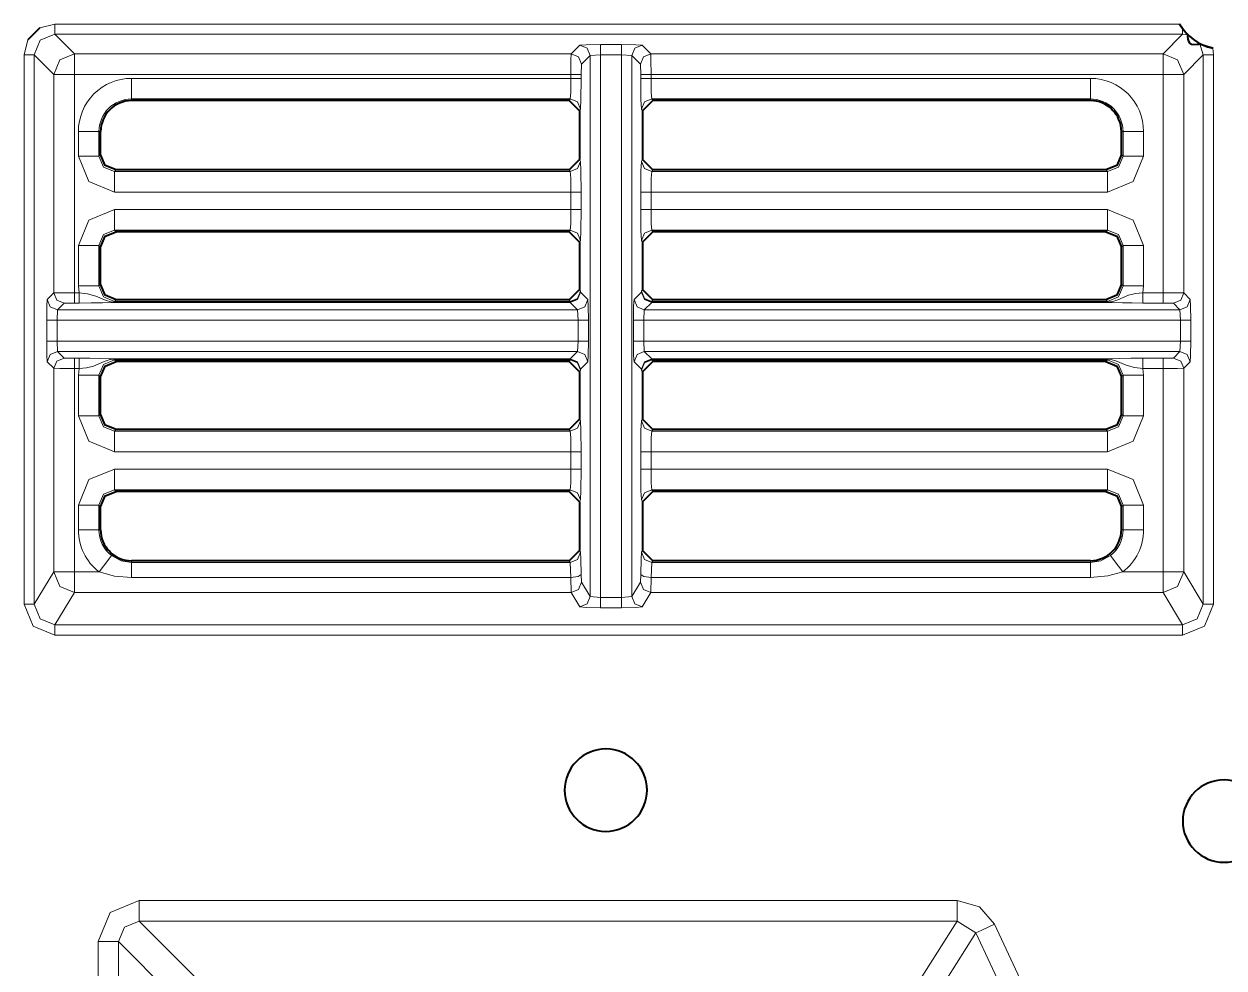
# Model space of a CAD drawing. Header units: millimetres. Extents: x 0 to 2941, y -405 to 1422.
# Drawn here: x 990.8 to 1049.1, y 407.6 to 453.4 of the extents above; entities that cross this region are included whole.
import ezdxf

# ---------------------------------------------------------------- set-up
doc = ezdxf.new("R2010")
doc.units = ezdxf.units.MM
doc.layers.add('FINE', color=9, linetype='Continuous')
doc.layers.add('OUTLINE', color=7, linetype='Continuous')

msp = doc.modelspace()

# ---------------------------------------------------------------- linework, layer by layer
at = {"layer": 'FINE', "lineweight": 9}
for p, q in [((991.018, 452.605), (990.83, 451.878)), ((1047.054, 452.877), (1046.11, 451.933)), ((1047.054, 452.877), (1047.309, 452.844)), ((1017.384, 451.933), (993.273, 451.933)), ((1017.804, 452.354), (1017.384, 451.933)), ((1019.83, 452.379), (1018.804, 452.379)), ((1021.249, 451.933), (1020.829, 452.354)), ((1046.11, 451.933), (1021.249, 451.933)), ((1047.896, 452.417), (1048.054, 451.878)), ((990.83, 451.878), (990.83, 425.213)), ((991.33, 451.878), (992.273, 450.934)), ((1017.871, 450.934), (1017.884, 451.434)), ((1017.884, 451.434), (1018.304, 451.854)), ((1018.304, 451.854), (1018.804, 451.879)), ((1018.304, 451.854), (1018.304, 425.586)), ((1018.804, 425.544), (1018.804, 451.879)), ((1018.804, 451.879), (1019.83, 451.879)), ((1019.83, 451.879), (1019.83, 425.544)), ((1019.83, 451.879), (1020.329, 451.854)), ((1020.329, 451.854), (1020.749, 451.434)), ((1020.329, 425.586), (1020.329, 451.854)), ((1020.749, 451.434), (1020.762, 450.934)), ((1047.11, 450.934), (1048.054, 451.878)), ((992.273, 450.934), (992.273, 440.321)), ((993.273, 450.934), (1017.371, 450.934)), ((993.273, 440.334), (993.273, 450.934)), ((1017.371, 450.934), (1017.371, 450.739)), ((1017.871, 450.739), (1017.871, 450.934)), ((1020.762, 450.934), (1020.762, 450.739)), ((1021.262, 450.739), (1021.262, 450.934)), ((1047.11, 440.321), (1047.11, 450.934)), ((1017.371, 450.739), (996.049, 450.739)), ((1042.584, 450.739), (1021.262, 450.739)), ((1021.299, 449.74), (1042.584, 449.74)), ((1021.34, 449.659), (1021.299, 449.74)), ((1042.584, 449.74), (1042.584, 449.659)), ((1020.799, 449.241), (1020.84, 449.158)), ((993.469, 448.158), (993.469, 446.961)), ((1044.085, 448.158), (1044.166, 448.158)), ((1044.166, 448.158), (1044.166, 446.961)), ((1045.165, 446.961), (1045.165, 448.158)), ((1017.834, 446.711), (1017.793, 446.793)), ((1020.84, 446.793), (1020.799, 446.711)), ((1044.166, 446.961), (1044.085, 447.042)), ((995.216, 446.212), (995.298, 446.294)), ((1017.334, 446.212), (995.216, 446.212)), ((1017.293, 446.294), (1017.334, 446.212)), ((1021.299, 446.212), (1021.34, 446.294)), ((1043.417, 446.212), (1021.299, 446.212)), ((1043.336, 446.294), (1043.417, 446.212)), ((995.216, 445.213), (1017.371, 445.213)), ((1017.871, 444.373), (1017.871, 445.213)), ((1020.762, 445.213), (1020.762, 444.373)), ((1021.262, 445.213), (1043.417, 445.213)), ((1021.262, 444.373), (1021.262, 445.213)), ((1043.417, 444.373), (1021.262, 444.373)), ((995.216, 443.375), (1017.334, 443.375)), ((995.298, 443.294), (995.216, 443.375)), ((1017.334, 443.375), (1017.293, 443.294)), ((1021.299, 443.375), (1043.417, 443.375)), ((1021.34, 443.294), (1021.299, 443.375)), ((1043.417, 443.375), (1043.336, 443.294)), ((993.469, 442.626), (993.469, 440.661)), ((994.467, 442.626), (994.549, 442.544)), ((994.467, 440.661), (994.467, 442.626)), ((1017.793, 442.793), (1017.834, 442.875)), ((1020.799, 442.875), (1020.84, 442.793)), ((1044.085, 442.544), (1044.166, 442.626)), ((1045.165, 440.661), (1045.165, 442.626)), ((992.273, 440.321), (991.958, 440.006)), ((993.499, 440.334), (993.273, 440.334)), ((993.469, 440.661), (993.499, 440.334)), ((994.549, 440.742), (994.467, 440.661)), ((1017.834, 440.411), (1017.793, 440.493)), ((1017.842, 440.363), (1017.834, 440.411)), ((1018.199, 440.006), (1017.842, 440.363)), ((1020.799, 440.411), (1020.791, 440.363)), ((1020.84, 440.493), (1020.799, 440.411)), ((1045.134, 440.334), (1045.165, 440.661)), ((1046.11, 440.334), (1045.134, 440.334)), ((1047.425, 440.006), (1047.11, 440.321)), ((992.458, 439.506), (992.773, 439.822)), ((992.773, 439.822), (993.273, 439.834)), ((993.273, 439.834), (993.499, 439.834)), ((995.216, 439.912), (995.298, 439.993)), ((1017.334, 439.912), (995.216, 439.912)), ((1017.342, 439.88), (995.216, 439.88)), ((995.216, 439.863), (1017.342, 439.863)), ((1017.293, 439.993), (1017.334, 439.912)), ((1017.334, 439.912), (1017.342, 439.88)), ((1017.342, 439.863), (1017.699, 439.506)), ((1020.934, 439.506), (1021.291, 439.863)), ((1021.291, 439.88), (1021.299, 439.912)), ((1043.417, 439.88), (1021.291, 439.88)), ((1021.291, 439.863), (1043.417, 439.863)), ((1021.299, 439.912), (1021.34, 439.993)), ((1043.417, 439.912), (1021.299, 439.912)), ((1043.336, 439.993), (1043.417, 439.912)), ((1045.134, 439.834), (1046.11, 439.834)), ((1046.11, 439.834), (1046.61, 439.822)), ((1046.61, 439.822), (1046.926, 439.506)), ((992.432, 439.006), (992.458, 439.506)), ((1017.699, 439.506), (992.458, 439.506)), ((1020.908, 439.006), (1020.934, 439.506)), ((1046.926, 439.506), (1020.934, 439.506)), ((1046.926, 439.506), (1046.951, 439.006)), ((991.933, 439.006), (991.933, 437.981)), ((992.432, 439.006), (1017.725, 439.006)), ((992.432, 437.981), (992.432, 439.006)), ((1020.409, 439.006), (1020.409, 437.981)), ((1020.908, 439.006), (1046.951, 439.006)), ((1020.908, 437.981), (1020.908, 439.006)), ((1017.725, 437.981), (992.432, 437.981)), ((992.458, 437.481), (992.432, 437.981)), ((1017.725, 437.981), (1017.699, 437.481)), ((1020.934, 437.481), (1020.908, 437.981)), ((1046.951, 437.981), (1046.926, 437.481)), ((992.458, 437.481), (1017.699, 437.481)), ((992.773, 437.166), (992.458, 437.481)), ((1021.291, 437.124), (1020.934, 437.481)), ((993.273, 437.153), (992.773, 437.166)), ((993.499, 437.153), (993.273, 437.153)), ((1017.342, 437.107), (1017.334, 437.075)), ((1017.842, 436.624), (1018.199, 436.981)), ((1020.434, 436.981), (1020.791, 436.624)), ((1043.417, 437.124), (1021.291, 437.124)), ((1021.291, 437.107), (1043.417, 437.107)), ((1021.299, 437.075), (1021.291, 437.107)), ((1021.34, 436.993), (1021.299, 437.075)), ((1046.11, 437.153), (1045.134, 437.153)), ((1047.11, 436.666), (1047.425, 436.981)), ((1017.793, 436.493), (1017.834, 436.575)), ((1017.834, 436.575), (1017.842, 436.624)), ((1020.791, 436.624), (1020.799, 436.575)), ((1020.799, 436.575), (1020.84, 436.493)), ((1044.085, 436.244), (1044.166, 436.326)), ((1044.166, 436.326), (1044.166, 434.361)), ((1045.165, 436.326), (1045.134, 436.653)), ((1045.165, 434.361), (1045.165, 436.326)), ((1047.11, 426.786), (1047.11, 436.666)), ((1017.834, 434.111), (1017.793, 434.193)), ((1020.84, 434.193), (1020.799, 434.111)), ((1044.166, 434.361), (1044.085, 434.442)), ((995.216, 433.612), (995.298, 433.693)), ((1021.299, 433.612), (1021.34, 433.693)), ((995.216, 432.613), (1017.371, 432.613)), ((1017.371, 432.613), (1017.371, 431.773)), ((1017.871, 431.773), (1017.871, 432.613)), ((1020.762, 432.613), (1020.762, 431.773)), ((1017.371, 431.773), (995.216, 431.773)), ((1043.417, 431.773), (1021.262, 431.773)), ((995.216, 430.775), (1017.334, 430.775)), ((995.298, 430.693), (995.216, 430.775)), ((1017.334, 430.775), (1017.293, 430.693)), ((1043.417, 430.775), (1043.336, 430.693)), ((993.469, 430.026), (993.469, 428.828)), ((994.467, 430.026), (994.549, 429.944)), ((1017.793, 430.193), (1017.834, 430.275)), ((1020.799, 430.275), (1020.84, 430.193)), ((1045.165, 428.828), (1045.165, 430.026)), ((1017.836, 427.742), (1017.793, 427.828)), ((1020.84, 427.828), (1020.797, 427.742)), ((996.049, 427.242), (996.049, 427.328)), ((1017.336, 427.242), (1017.372, 426.515)), ((1021.261, 426.515), (1021.297, 427.242)), ((1021.297, 427.242), (1021.34, 427.328)), ((1042.584, 427.242), (1021.297, 427.242)), ((1042.584, 427.328), (1042.584, 427.242)), ((996.049, 426.515), (1017.372, 426.515)), ((1017.372, 426.515), (1017.384, 425.787)), ((1017.884, 426.287), (1017.872, 426.651)), ((1020.761, 426.651), (1020.75, 426.287)), ((1021.249, 425.787), (1021.261, 426.515)), ((1021.261, 426.515), (1042.584, 426.515)), ((1046.11, 426.786), (1044.162, 426.786)), ((992.328, 424.213), (993.273, 425.787)), ((993.273, 425.787), (1017.384, 425.787)), ((1017.384, 425.787), (1017.804, 425.087)), ((1018.304, 425.586), (1017.884, 426.287)), ((1020.75, 426.287), (1020.329, 425.586)), ((1020.829, 425.087), (1021.249, 425.787)), ((1018.804, 425.544), (1018.304, 425.586)), ((1019.83, 425.544), (1018.804, 425.544)), ((1020.329, 425.586), (1019.83, 425.544)), ((1018.804, 425.044), (1019.83, 425.044)), ((1047.055, 424.213), (992.328, 424.213)), ((992.328, 423.713), (1047.055, 423.713)), ((1018.59, 387.665), (996.418, 409.837)), ((996.418, 409.837), (1036.125, 409.837)), ((1036.125, 409.837), (1022, 387.665)), ((1036.125, 409.837), (1037.03, 409.26)), ((1042.553, 399.779), (1037.935, 409.682)), ((994.422, 408.838), (994.422, 403.834)), ((995.42, 408.838), (1017.592, 386.667)), ((995.42, 403.834), (995.42, 408.838)), ((1022.905, 387.089), (1037.03, 409.26)), ((1037.03, 409.26), (1041.648, 399.357))]:
    msp.add_line(p, q, dxfattribs=at)
for points in [[(1046.909, 453.377), (992.329, 453.377), (991.602, 453.189)], [(992.329, 452.877), (992.329, 453.028), (992.329, 453.377)], [(1047.054, 452.877), (1047.054, 452.956), (1047.054, 453.155)], [(991.33, 451.878), (991.622, 452.585), (992.329, 452.877)], [(993.273, 451.933), (992.329, 452.877), (1047.054, 452.877)], [(993.273, 451.933), (992.566, 451.641), (992.273, 450.934)], [(993.273, 451.933), (993.273, 451.632), (993.273, 450.934)], [(1017.384, 451.933), (1017.375, 451.632), (1017.371, 450.934)], [(1017.884, 451.434), (1017.737, 451.787), (1017.384, 451.933)], [(1018.804, 452.379), (1018.106, 452.372), (1017.804, 452.354)], [(1018.304, 451.854), (1018.157, 452.207), (1017.804, 452.354)], [(1018.804, 451.879), (1018.804, 452.228), (1018.804, 452.379)], [(1019.83, 451.879), (1019.83, 452.228), (1019.83, 452.379)], [(1020.829, 452.354), (1020.527, 452.372), (1019.83, 452.379)], [(1020.329, 451.854), (1020.476, 452.207), (1020.829, 452.354)], [(1020.749, 451.434), (1020.896, 451.787), (1021.249, 451.933)], [(1021.262, 450.934), (1021.258, 451.632), (1021.249, 451.933)], [(1047.11, 450.934), (1046.817, 451.641), (1046.11, 451.933)], [(1046.11, 450.934), (1046.11, 451.632), (1046.11, 451.933)], [(1048.554, 425.213), (1048.554, 451.878), (1048.518, 452.201)], [(991.33, 451.878), (991.179, 451.878), (990.83, 451.878)], [(992.273, 426.786), (991.33, 425.213), (991.33, 451.878)], [(1048.054, 451.878), (1048.054, 425.213), (1047.11, 426.786)], [(1048.554, 451.878), (1048.205, 451.878), (1048.054, 451.878)], [(992.273, 450.934), (992.575, 450.934), (993.273, 450.934)], [(1017.871, 450.934), (1017.72, 450.934), (1017.371, 450.934)], [(1020.762, 450.934), (1020.913, 450.934), (1021.262, 450.934)], [(1021.262, 450.934), (1046.11, 450.934), (1046.11, 440.334)], [(1046.11, 450.934), (1046.808, 450.934), (1047.11, 450.934)], [(996.049, 449.74), (996.049, 450.05), (996.049, 450.739)], [(1017.371, 450.739), (1017.36, 450.05), (1017.334, 449.74)], [(1017.871, 450.739), (1017.72, 450.739), (1017.371, 450.739)], [(1017.793, 449.158), (1017.834, 449.241), (1017.86, 449.706), (1017.871, 450.739)], [(1021.262, 450.739), (1020.913, 450.739), (1020.762, 450.739)], [(1020.762, 450.739), (1020.773, 449.706), (1020.799, 449.241)], [(1021.299, 449.74), (1021.273, 450.05), (1021.262, 450.739)], [(1042.584, 449.74), (1042.584, 450.05), (1042.584, 450.739)], [(996.049, 449.659), (996.049, 449.74), (1017.334, 449.74), (1017.293, 449.659)], [(1017.834, 449.241), (1017.687, 449.593), (1017.334, 449.74)], [(1021.299, 449.74), (1020.946, 449.593), (1020.799, 449.241)], [(993.469, 448.158), (994.157, 448.158), (994.467, 448.158)], [(994.549, 447.042), (994.467, 446.961), (994.467, 448.158), (994.549, 448.158)], [(1044.166, 448.158), (1044.476, 448.158), (1045.165, 448.158)], [(993.469, 446.961), (994.157, 446.961), (994.467, 446.961)], [(993.469, 446.961), (993.98, 445.725), (995.216, 445.213)], [(995.216, 446.212), (994.685, 446.43), (994.467, 446.961)], [(1017.334, 446.212), (1017.687, 446.358), (1017.834, 446.711)], [(1017.871, 445.213), (1017.86, 446.246), (1017.834, 446.711)], [(1020.799, 446.711), (1020.773, 446.246), (1020.762, 445.213)], [(1020.799, 446.711), (1020.946, 446.358), (1021.299, 446.212)], [(1044.166, 446.961), (1043.948, 446.43), (1043.417, 446.212)], [(1043.417, 445.213), (1044.653, 445.725), (1045.165, 446.961)], [(1044.166, 446.961), (1044.476, 446.961), (1045.165, 446.961)], [(995.216, 445.213), (995.216, 445.902), (995.216, 446.212)], [(1017.334, 446.212), (1017.36, 445.902), (1017.371, 445.213)], [(1021.262, 445.213), (1021.273, 445.902), (1021.299, 446.212)], [(1043.417, 445.213), (1043.417, 445.902), (1043.417, 446.212)], [(1017.371, 445.213), (1017.371, 444.373), (995.216, 444.373)], [(1017.371, 445.213), (1017.72, 445.213), (1017.871, 445.213)], [(1020.762, 445.213), (1020.913, 445.213), (1021.262, 445.213)], [(995.216, 444.373), (993.98, 443.862), (993.469, 442.626)], [(995.216, 443.375), (995.216, 443.685), (995.216, 444.373)], [(1017.371, 444.373), (1017.36, 443.685), (1017.334, 443.375)], [(1017.371, 444.373), (1017.72, 444.373), (1017.871, 444.373)], [(1017.834, 442.875), (1017.86, 443.341), (1017.871, 444.373)], [(1020.762, 444.373), (1020.913, 444.373), (1021.262, 444.373)], [(1020.762, 444.373), (1020.773, 443.341), (1020.799, 442.875)], [(1021.299, 443.375), (1021.273, 443.685), (1021.262, 444.373)], [(1043.417, 443.375), (1043.417, 443.685), (1043.417, 444.373)], [(1045.165, 442.626), (1044.653, 443.862), (1043.417, 444.373)], [(994.467, 442.626), (994.685, 443.157), (995.216, 443.375)], [(1017.334, 443.375), (1017.687, 443.228), (1017.834, 442.875)], [(1020.799, 442.875), (1020.946, 443.228), (1021.299, 443.375)], [(1043.417, 443.375), (1043.948, 443.157), (1044.166, 442.626)], [(993.469, 442.626), (994.157, 442.626), (994.467, 442.626)], [(1044.166, 442.626), (1044.166, 440.661), (1044.085, 440.742)], [(1044.166, 442.626), (1044.476, 442.626), (1045.165, 442.626)], [(993.273, 440.334), (992.575, 440.33), (992.273, 440.321)], [(992.273, 440.321), (992.42, 439.968), (992.773, 439.822)], [(993.273, 440.334), (993.273, 439.985), (993.273, 439.834)], [(993.469, 440.661), (994.157, 440.661), (994.467, 440.661)], [(993.499, 440.334), (993.499, 439.985), (993.499, 439.834)], [(995.216, 439.88), (995.146, 439.882), (995.059, 439.891), (994.819, 439.951), (994.32, 440.173), (993.906, 440.284), (993.499, 440.334)], [(995.216, 439.88), (995.216, 439.901), (995.216, 439.912), (994.685, 440.13), (994.467, 440.661)], [(1017.834, 440.411), (1017.687, 440.058), (1017.334, 439.912)], [(1017.842, 440.363), (1017.695, 440.01), (1017.342, 439.863)], [(1017.842, 440.363), (1017.694, 440.023), (1017.342, 439.88)], [(1020.791, 440.363), (1020.434, 440.006), (1020.416, 439.704), (1020.409, 439.006)], [(1021.291, 439.863), (1020.938, 440.01), (1020.791, 440.363)], [(1021.291, 439.88), (1020.939, 440.023), (1020.791, 440.363)], [(1021.299, 439.912), (1020.946, 440.058), (1020.799, 440.411)], [(1044.166, 440.661), (1043.948, 440.13), (1043.417, 439.912)], [(1045.134, 440.334), (1044.77, 440.291), (1044.427, 440.213), (1043.909, 439.988), (1043.772, 439.937), (1043.666, 439.908), (1043.52, 439.885), (1043.45, 439.88), (1043.417, 439.88)], [(1044.166, 440.661), (1044.476, 440.661), (1045.165, 440.661)], [(1045.134, 439.834), (1045.134, 439.985), (1045.134, 440.334)], [(1046.11, 439.834), (1046.11, 439.985), (1046.11, 440.334)], [(1047.11, 440.321), (1046.808, 440.33), (1046.11, 440.334)], [(1046.61, 439.822), (1046.964, 439.968), (1047.11, 440.321)], [(991.958, 440.006), (991.94, 439.704), (991.933, 439.006)], [(991.958, 440.006), (992.105, 439.653), (992.458, 439.506)], [(993.499, 439.834), (994.091, 439.837), (994.639, 439.847), (995.047, 439.859), (995.155, 439.863), (995.189, 439.863), (995.216, 439.863)], [(995.216, 439.88), (995.216, 439.868), (995.216, 439.863)], [(1017.342, 439.88), (1017.342, 439.868), (1017.342, 439.863)], [(1018.199, 440.006), (1018.052, 439.653), (1017.699, 439.506)], [(1018.225, 437.981), (1018.225, 439.006), (1018.217, 439.704), (1018.199, 440.006)], [(1020.934, 439.506), (1020.581, 439.653), (1020.434, 440.006)], [(1021.291, 439.863), (1021.291, 439.868), (1021.291, 439.88)], [(1043.417, 439.88), (1043.417, 439.901), (1043.417, 439.912)], [(1043.417, 439.863), (1043.417, 439.868), (1043.417, 439.88)], [(1043.417, 439.863), (1043.43, 439.863), (1043.457, 439.863), (1043.516, 439.862), (1043.565, 439.86), (1043.64, 439.858), (1044.133, 439.843), (1044.604, 439.837), (1045.134, 439.834)], [(1046.926, 439.506), (1047.279, 439.653), (1047.425, 440.006)], [(1047.451, 437.981), (1047.451, 439.006), (1047.444, 439.704), (1047.425, 440.006)], [(1017.699, 439.506), (1017.725, 439.006), (1017.725, 437.981)], [(991.933, 439.006), (992.083, 439.006), (992.432, 439.006)], [(1018.225, 439.006), (1018.074, 439.006), (1017.725, 439.006)], [(1020.908, 439.006), (1020.559, 439.006), (1020.409, 439.006)], [(1046.951, 439.006), (1046.951, 437.981), (1020.908, 437.981)], [(1046.951, 439.006), (1047.3, 439.006), (1047.451, 439.006)], [(991.933, 437.981), (992.083, 437.981), (992.432, 437.981)], [(991.933, 437.981), (991.94, 437.283), (991.958, 436.981)], [(1018.225, 437.981), (1018.074, 437.981), (1017.725, 437.981)], [(1018.199, 436.981), (1018.217, 437.283), (1018.225, 437.981)], [(1020.908, 437.981), (1020.559, 437.981), (1020.409, 437.981)], [(1020.409, 437.981), (1020.416, 437.283), (1020.434, 436.981)], [(1046.951, 437.981), (1047.3, 437.981), (1047.451, 437.981)], [(1047.425, 436.981), (1047.444, 437.283), (1047.451, 437.981)], [(991.958, 436.981), (992.105, 437.334), (992.458, 437.481)], [(1017.699, 437.481), (1017.342, 437.124), (995.216, 437.124)], [(1018.199, 436.981), (1018.052, 437.334), (1017.699, 437.481)], [(1020.934, 437.481), (1020.581, 437.334), (1020.434, 436.981)], [(1020.934, 437.481), (1046.926, 437.481), (1046.61, 437.166), (1046.11, 437.153)], [(1046.926, 437.481), (1047.279, 437.334), (1047.425, 436.981)], [(991.958, 436.981), (992.273, 436.666), (992.273, 426.786)], [(992.273, 436.666), (992.42, 437.019), (992.773, 437.166)], [(993.273, 436.653), (993.273, 437.002), (993.273, 437.153)], [(993.499, 436.653), (993.499, 437.002), (993.499, 437.153)], [(995.216, 437.124), (995.203, 437.124), (995.176, 437.124), (995.117, 437.125), (995.068, 437.127), (994.994, 437.129), (994.5, 437.143), (994.029, 437.15), (993.499, 437.153)], [(993.499, 436.653), (993.863, 436.696), (994.206, 436.774), (994.724, 436.998), (994.861, 437.05), (994.968, 437.079), (995.113, 437.102), (995.183, 437.106), (995.216, 437.107), (1017.342, 437.107)], [(994.467, 436.326), (994.685, 436.857), (995.216, 437.075)], [(995.216, 437.107), (995.216, 437.119), (995.216, 437.124)], [(995.216, 437.075), (995.216, 437.085), (995.216, 437.107)], [(995.298, 436.993), (995.216, 437.075), (1017.334, 437.075), (1017.293, 436.993)], [(1017.834, 436.575), (1017.687, 436.928), (1017.334, 437.075)], [(1017.842, 436.624), (1017.695, 436.977), (1017.342, 437.124)], [(1017.342, 437.124), (1017.342, 437.119), (1017.342, 437.107)], [(1017.842, 436.624), (1017.694, 436.964), (1017.342, 437.107)], [(1021.291, 437.124), (1020.938, 436.977), (1020.791, 436.624)], [(1021.291, 437.107), (1020.939, 436.964), (1020.791, 436.624)], [(1021.299, 437.075), (1020.946, 436.928), (1020.799, 436.575)], [(1021.291, 437.107), (1021.291, 437.119), (1021.291, 437.124)], [(1021.299, 437.075), (1043.417, 437.075), (1043.336, 436.993)], [(1045.134, 437.153), (1044.542, 437.15), (1043.994, 437.14), (1043.586, 437.127), (1043.478, 437.124), (1043.444, 437.124), (1043.417, 437.124)], [(1043.417, 437.124), (1043.417, 437.119), (1043.417, 437.107)], [(1043.417, 437.107), (1043.487, 437.105), (1043.574, 437.096), (1043.814, 437.036), (1044.314, 436.814), (1044.727, 436.703), (1045.134, 436.653)], [(1043.417, 437.075), (1043.417, 437.085), (1043.417, 437.107)], [(1043.417, 437.075), (1043.948, 436.857), (1044.166, 436.326)], [(1045.134, 437.153), (1045.134, 437.002), (1045.134, 436.653)], [(1046.11, 437.153), (1046.11, 437.002), (1046.11, 436.653)], [(1046.61, 437.166), (1046.964, 437.019), (1047.11, 436.666)], [(992.273, 436.666), (992.575, 436.657), (993.273, 436.653)], [(994.471, 426.786), (993.273, 426.786), (993.273, 436.653)], [(993.273, 436.653), (993.499, 436.653), (993.469, 436.326), (993.469, 434.361)], [(993.469, 436.326), (994.157, 436.326), (994.467, 436.326)], [(994.549, 434.442), (994.467, 434.361), (994.467, 436.326), (994.549, 436.244)], [(1044.166, 436.326), (1044.476, 436.326), (1045.165, 436.326)], [(1045.134, 436.653), (1046.11, 436.653), (1046.11, 426.786)], [(1046.11, 436.653), (1046.808, 436.657), (1047.11, 436.666)], [(993.469, 434.361), (994.157, 434.361), (994.467, 434.361)], [(993.469, 434.361), (993.98, 433.125), (995.216, 432.613)], [(995.216, 433.612), (994.685, 433.83), (994.467, 434.361)], [(1017.334, 433.612), (1017.687, 433.759), (1017.834, 434.111)], [(1017.871, 432.613), (1017.86, 433.646), (1017.834, 434.111)], [(1020.799, 434.111), (1020.773, 433.646), (1020.762, 432.613)], [(1020.799, 434.111), (1020.946, 433.759), (1021.299, 433.612)], [(1044.166, 434.361), (1043.948, 433.83), (1043.417, 433.612)], [(1043.417, 432.613), (1044.653, 433.125), (1045.165, 434.361)], [(1044.166, 434.361), (1044.476, 434.361), (1045.165, 434.361)], [(1017.293, 433.693), (1017.334, 433.612), (995.216, 433.612)], [(995.216, 432.613), (995.216, 433.302), (995.216, 433.612)], [(1017.334, 433.612), (1017.36, 433.302), (1017.371, 432.613)], [(1021.262, 432.613), (1021.273, 433.302), (1021.299, 433.612)], [(1043.336, 433.693), (1043.417, 433.612), (1021.299, 433.612)], [(1043.417, 432.613), (1043.417, 433.302), (1043.417, 433.612)], [(1017.871, 432.613), (1017.72, 432.613), (1017.371, 432.613)], [(1020.762, 432.613), (1020.913, 432.613), (1021.262, 432.613)], [(1021.262, 431.773), (1021.262, 432.613), (1043.417, 432.613)], [(995.216, 431.773), (993.98, 431.262), (993.469, 430.026)], [(995.216, 430.775), (995.216, 431.085), (995.216, 431.773)], [(1017.371, 431.773), (1017.36, 431.085), (1017.334, 430.775)], [(1017.871, 431.773), (1017.72, 431.773), (1017.371, 431.773)], [(1017.834, 430.275), (1017.86, 430.741), (1017.871, 431.773)], [(1020.762, 431.773), (1020.913, 431.773), (1021.262, 431.773)], [(1020.762, 431.773), (1020.773, 430.741), (1020.799, 430.275)], [(1021.299, 430.775), (1021.273, 431.085), (1021.262, 431.773)], [(1043.417, 430.775), (1043.417, 431.085), (1043.417, 431.773)], [(1045.165, 430.026), (1044.653, 431.262), (1043.417, 431.773)], [(994.467, 430.026), (994.685, 430.557), (995.216, 430.775)], [(1017.834, 430.275), (1017.687, 430.628), (1017.334, 430.775)], [(1020.799, 430.275), (1020.946, 430.628), (1021.299, 430.775)], [(1021.34, 430.693), (1021.299, 430.775), (1043.417, 430.775)], [(1043.417, 430.775), (1043.948, 430.557), (1044.166, 430.026)], [(994.467, 430.026), (994.157, 430.026), (993.469, 430.026)], [(994.549, 428.828), (994.467, 428.828), (994.467, 430.026)], [(1044.085, 429.944), (1044.166, 430.026), (1044.166, 428.828), (1044.085, 428.828)], [(1045.165, 430.026), (1044.476, 430.026), (1044.166, 430.026)], [(994.467, 428.828), (994.157, 428.828), (993.469, 428.828)], [(1045.165, 428.828), (1044.476, 428.828), (1044.166, 428.828)], [(995.081, 427.576), (994.892, 427.331), (994.471, 426.786)], [(996.049, 427.242), (995.546, 427.326), (995.081, 427.576)], [(1017.836, 427.742), (1017.689, 427.389), (1017.336, 427.242)], [(1017.872, 426.651), (1017.858, 427.415), (1017.836, 427.742)], [(1020.797, 427.742), (1020.775, 427.415), (1020.761, 426.651)], [(1020.797, 427.742), (1020.944, 427.389), (1021.297, 427.242)], [(1043.552, 427.576), (1043.097, 427.329), (1042.584, 427.242)], [(1044.162, 426.786), (1043.741, 427.331), (1043.552, 427.576)], [(1017.293, 427.328), (1017.336, 427.242), (996.049, 427.242)], [(996.049, 426.515), (996.049, 427.025), (996.049, 427.242)], [(1042.584, 426.515), (1042.584, 427.025), (1042.584, 427.242)], [(992.273, 426.786), (992.575, 426.786), (993.273, 426.786)], [(992.273, 426.786), (992.566, 426.08), (993.273, 425.787)], [(993.273, 425.787), (993.273, 426.095), (993.273, 426.786)], [(994.471, 426.786), (995.228, 426.583), (996.049, 426.515)], [(1017.872, 426.651), (1017.721, 426.556), (1017.372, 426.515)], [(1020.761, 426.651), (1020.912, 426.556), (1021.261, 426.515)], [(1042.584, 426.515), (1043.421, 426.586), (1044.162, 426.786)], [(1046.11, 426.786), (1046.808, 426.786), (1047.11, 426.786)], [(1046.11, 425.787), (1046.817, 426.08), (1047.11, 426.786)], [(1046.11, 426.786), (1046.11, 426.095), (1046.11, 425.787)], [(1017.884, 426.287), (1017.737, 425.934), (1017.384, 425.787)], [(1020.75, 426.287), (1020.896, 425.934), (1021.249, 425.787)], [(1021.249, 425.787), (1046.11, 425.787), (1047.055, 424.213)], [(991.33, 425.213), (991.179, 425.213), (990.83, 425.213)], [(990.83, 425.213), (991.269, 424.152), (992.328, 423.713)], [(992.328, 424.213), (991.622, 424.505), (991.33, 425.213)], [(1018.304, 425.586), (1018.157, 425.233), (1017.804, 425.087)], [(1018.804, 425.544), (1018.804, 425.198), (1018.804, 425.044)], [(1019.83, 425.544), (1019.83, 425.198), (1019.83, 425.044)], [(1020.329, 425.586), (1020.476, 425.233), (1020.829, 425.087)], [(1048.054, 425.213), (1047.762, 424.505), (1047.055, 424.213)], [(1047.055, 423.713), (1048.115, 424.152), (1048.554, 425.213)], [(1048.554, 425.213), (1048.205, 425.213), (1048.054, 425.213)], [(1017.804, 425.087), (1018.106, 425.057), (1018.804, 425.044)], [(1019.83, 425.044), (1020.527, 425.057), (1020.829, 425.087)], [(992.328, 423.713), (992.328, 424.059), (992.328, 424.213)], [(1047.055, 423.713), (1047.055, 424.059), (1047.055, 424.213)], [(1036.125, 410.835), (996.418, 410.835), (995.006, 410.251), (994.422, 408.838)], [(996.418, 409.837), (996.418, 410.149), (996.418, 410.835)], [(1036.125, 409.837), (1036.125, 410.149), (1036.125, 410.835)], [(1037.935, 409.682), (1037.198, 410.523), (1036.125, 410.835)], [(995.42, 408.838), (995.711, 409.546), (996.418, 409.837)], [(1037.03, 409.26), (1037.313, 409.392), (1037.935, 409.682)], [(995.42, 408.838), (995.108, 408.838), (994.422, 408.838)]]:
    msp.add_lwpolyline(points, dxfattribs=at)
for points in [[(996.049, 450.739, 0.414223), (993.469, 448.158)], [(1045.165, 448.158, 0.414204), (1042.584, 450.739)], [(996.049, 449.74, 0.414214), (994.467, 448.158)], [(1044.166, 448.158, 0.414214), (1042.584, 449.74)], [(993.469, 428.828, 0.232244), (994.471, 426.786)], [(994.467, 428.828, 0.232249), (995.081, 427.576)], [(1043.552, 427.576, 0.232198), (1044.166, 428.828)], [(1044.162, 426.786, 0.232232), (1045.165, 428.828)]]:
    msp.add_lwpolyline(points, format="xyb", dxfattribs=at)
at = {"layer": 'OUTLINE', "lineweight": 40}
for p, q in [((991.602, 453.189), (991.018, 452.605)), ((1047.054, 453.155), (1046.909, 453.377)), ((1017.293, 449.659), (996.049, 449.659)), ((1017.293, 449.659), (1017.793, 449.158)), ((1020.84, 449.158), (1021.34, 449.659)), ((1042.584, 449.659), (1021.34, 449.659)), ((1020.84, 449.158), (1020.84, 446.793)), ((994.549, 447.042), (994.549, 448.158)), ((1044.085, 447.042), (1044.085, 448.158)), ((1021.34, 446.294), (1020.84, 446.793)), ((1017.293, 446.294), (995.298, 446.294)), ((1043.336, 446.294), (1021.34, 446.294)), ((1017.293, 443.294), (995.298, 443.294)), ((1017.293, 443.294), (1017.793, 442.793)), ((1020.84, 442.793), (1021.34, 443.294)), ((1043.336, 443.294), (1021.34, 443.294)), ((1017.793, 442.793), (1017.793, 440.493)), ((1020.84, 442.793), (1020.84, 440.493)), ((1044.085, 440.742), (1044.085, 442.544)), ((1017.793, 440.493), (1017.293, 439.993)), ((1021.34, 439.993), (1020.84, 440.493)), ((1043.336, 439.993), (1021.34, 439.993)), ((1017.293, 436.993), (995.298, 436.993)), ((1017.293, 436.993), (1017.793, 436.493)), ((1020.84, 436.493), (1021.34, 436.993)), ((1043.336, 436.993), (1021.34, 436.993)), ((994.549, 434.442), (994.549, 436.244)), ((1020.84, 436.493), (1020.84, 434.193)), ((1044.085, 434.442), (1044.085, 436.244)), ((1021.34, 433.693), (1020.84, 434.193)), ((1043.336, 433.693), (1021.34, 433.693)), ((1017.293, 430.693), (995.298, 430.693)), ((1017.293, 430.693), (1017.793, 430.193)), ((1020.84, 430.193), (1021.34, 430.693)), ((1043.336, 430.693), (1021.34, 430.693)), ((994.549, 428.828), (994.549, 429.944)), ((1017.793, 430.193), (1017.793, 427.828)), ((1020.84, 430.193), (1020.84, 427.828)), ((1044.085, 428.828), (1044.085, 429.944)), ((1017.793, 427.828), (1017.293, 427.328)), ((1017.293, 427.328), (996.049, 427.328))]:
    msp.add_line(p, q, dxfattribs=at)
for points in [[(1046.909, 453.377, 0.207881), (1048.518, 452.201)], [(996.049, 449.658, 0.414197), (994.549, 448.158)], [(1044.085, 448.158, 0.41423), (1042.584, 449.658)], [(994.549, 428.828, 0.41423), (996.049, 427.328)], [(1042.584, 427.328, 0.414197), (1044.085, 428.828)]]:
    msp.add_lwpolyline(points, format="xyb", dxfattribs=at)
for points in [[(1047.309, 452.844), (1047.297, 452.86), (1047.251, 452.911), (1047.137, 453.045), (1047.054, 453.155)], [(1047.309, 452.844), (1047.302, 452.779), (1047.307, 452.633), (1047.336, 452.539), (1047.391, 452.462), (1047.404, 452.45), (1047.411, 452.445), (1047.414, 452.443), (1047.416, 452.441), (1047.419, 452.439), (1047.421, 452.437), (1047.425, 452.435), (1047.432, 452.43), (1047.452, 452.418), (1047.495, 452.399), (1047.593, 452.378), (1047.848, 452.404), (1047.896, 452.417)], [(1048.518, 452.201), (1048.277, 452.267), (1048.093, 452.333), (1047.962, 452.389), (1047.912, 452.411), (1047.896, 452.417)], [(1017.793, 449.158), (1017.793, 446.793), (1017.293, 446.294)], [(995.298, 446.294), (994.768, 446.513), (994.549, 447.042)], [(1044.085, 447.042), (1043.865, 446.513), (1043.336, 446.294)], [(994.549, 440.742), (994.549, 442.544), (994.768, 443.074), (995.298, 443.294)], [(1043.336, 443.294), (1043.865, 443.074), (1044.085, 442.544)], [(1017.293, 439.993), (995.298, 439.993), (994.768, 440.213), (994.549, 440.742)], [(1044.085, 440.742), (1043.865, 440.213), (1043.336, 439.993)], [(994.549, 436.244), (994.768, 436.774), (995.298, 436.993)], [(1043.336, 436.993), (1043.865, 436.774), (1044.085, 436.244)], [(1017.793, 436.493), (1017.793, 434.193), (1017.293, 433.693)], [(1017.293, 433.693), (995.298, 433.693), (994.768, 433.913), (994.549, 434.442)], [(1044.085, 434.442), (1043.865, 433.913), (1043.336, 433.693)], [(994.549, 429.944), (994.768, 430.474), (995.298, 430.693)], [(1043.336, 430.693), (1043.865, 430.474), (1044.085, 429.944)], [(1042.584, 427.328), (1021.34, 427.328), (1020.84, 427.828)]]:
    msp.add_lwpolyline(points, dxfattribs=at)
for points in [[(1021.067, 416.19, 0.414201), (1019.067, 418.19, 0.414226), (1017.067, 416.19, 0.414201), (1019.067, 414.19, 0.414226)], [(1047.066, 414.69, 0.414201), (1049.067, 412.69, 0.414251), (1051.067, 414.69, 0.414226), (1049.067, 416.69, 0.414176)]]:
    msp.add_lwpolyline(points, format="xyb", close=True, dxfattribs=at)

doc.saveas('drawing.dxf')
